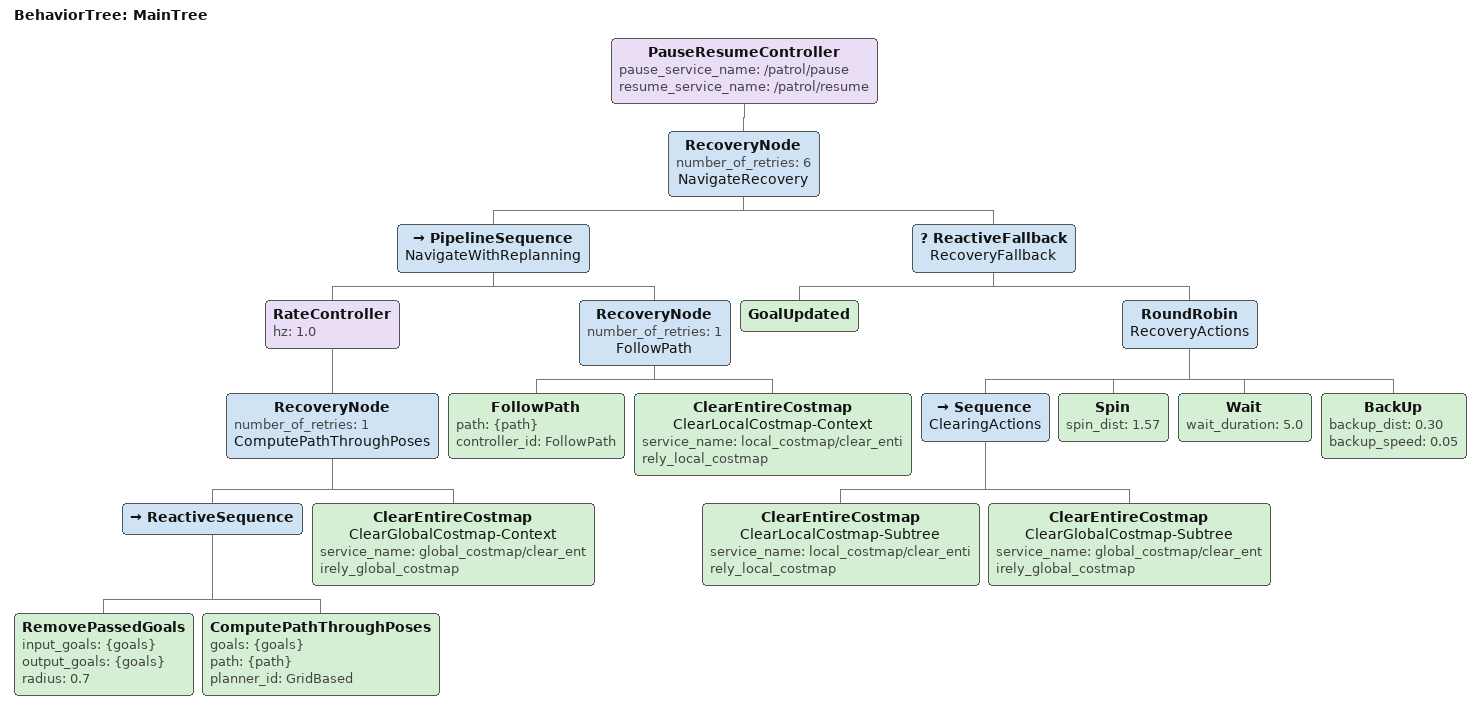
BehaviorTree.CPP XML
<!--
  Based on nav2's navigate_through_poses_w_replanning_and_recovery.xml,
  with PauseResumeController added at the root.
-->
<root main_tree_to_execute="MainTree">
  <BehaviorTree ID="MainTree">
    <PauseResumeController
        pause_service_name="/patrol/pause"
        resume_service_name="/patrol/resume">
      <RecoveryNode number_of_retries="6" name="NavigateRecovery">
        <PipelineSequence name="NavigateWithReplanning">
          <RateController hz="1.0">
            <RecoveryNode number_of_retries="1" name="ComputePathThroughPoses">
              <ReactiveSequence>
                <RemovePassedGoals input_goals="{goals}" output_goals="{goals}" radius="0.7"/>
                <ComputePathThroughPoses goals="{goals}" path="{path}" planner_id="GridBased"/>
              </ReactiveSequence>
              <ClearEntireCostmap name="ClearGlobalCostmap-Context" service_name="global_costmap/clear_entirely_global_costmap"/>
            </RecoveryNode>

          </RateController>
          <RecoveryNode number_of_retries="1" name="FollowPath">
            <FollowPath path="{path}" controller_id="FollowPath"/>
            <ClearEntireCostmap name="ClearLocalCostmap-Context" service_name="local_costmap/clear_entirely_local_costmap"/>
          </RecoveryNode>
        </PipelineSequence>
        <ReactiveFallback name="RecoveryFallback">
          <GoalUpdated/>
          <RoundRobin name="RecoveryActions">
            <Sequence name="ClearingActions">
              <ClearEntireCostmap name="ClearLocalCostmap-Subtree" service_name="local_costmap/clear_entirely_local_costmap"/>
              <ClearEntireCostmap name="ClearGlobalCostmap-Subtree" service_name="global_costmap/clear_entirely_global_costmap"/>
            </Sequence>
            <Spin spin_dist="1.57"/>
            <Wait wait_duration="5.0"/>
            <BackUp backup_dist="0.30" backup_speed="0.05"/>
          </RoundRobin>
        </ReactiveFallback>
      </RecoveryNode>
    </PauseResumeController>
  </BehaviorTree>
</root>
